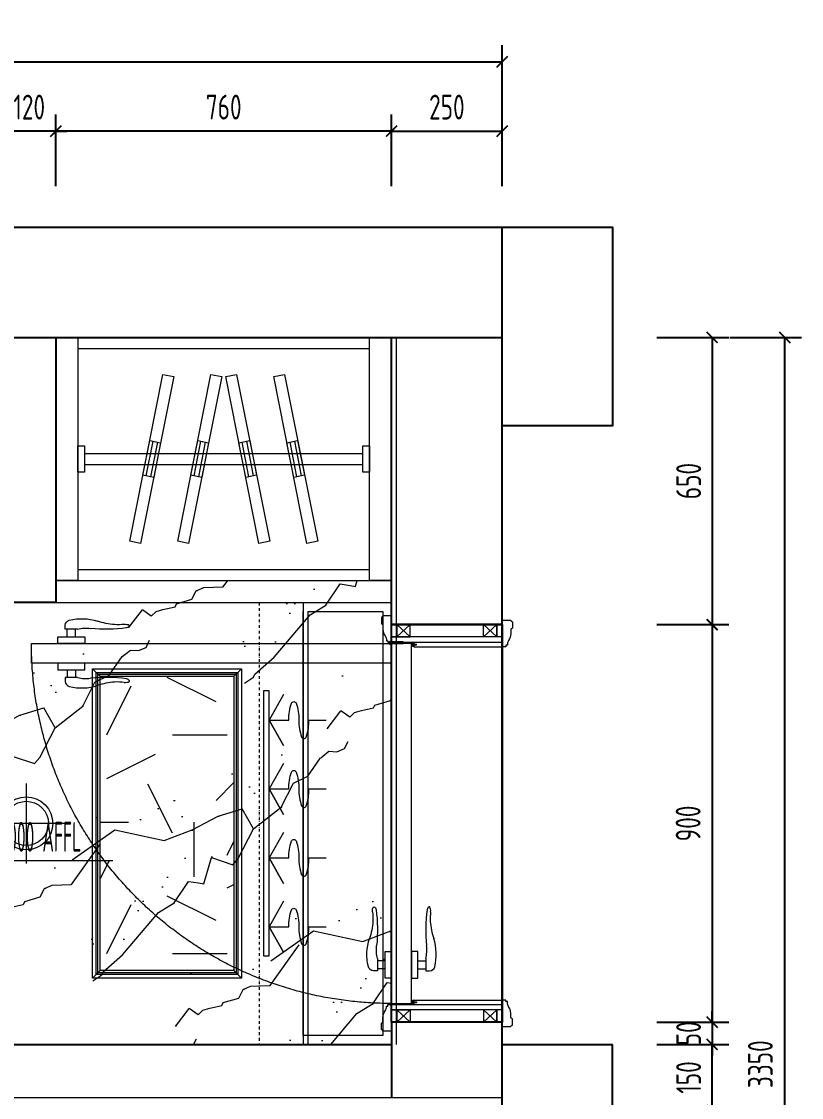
# Model space of a CAD drawing. Header units: millimetres. Extents: x 3162 to 221128, y -144913 to 11496.
# Drawn here: x 20409 to 22174, y -21568 to -19132 of the extents above; entities that cross this region are included whole.
import ezdxf
from ezdxf.enums import TextEntityAlignment as Align

# ---------------------------------------------------------------- set-up
doc = ezdxf.new("R2010")
doc.units = ezdxf.units.MM
doc.header["$LTSCALE"] = 10
for name, pattern in [('ACAD_ISO03W100', [30, 12, -18]), ('DASH', [8.89, 6.35, -2.54]), ('DASHDOT2', [12.7, 6.35, -3.175, 0, -3.175]), ('DOTE', [61.468, 50.8, -5.08, 0.508, -5.08]), ('HIDDEN', [9.525, 6.35, -3.175])]:
    doc.linetypes.add(name, pattern=pattern)
doc.layers.get('Defpoints').update_dxf_attribs({"color": 250})
for name, color, linetype, lineweight in [('FC-Doorsill【门槛线】', 8, 'Continuous', 0), ('FC-Material【地坪分割线】', 138, 'Continuous', 0), ('FF-Complete【墙体完成线】', 6, 'Continuous', 0), ('FF-Door【门】', 51, 'Continuous', 0), ('FF-MT【门套】', 20, 'Continuous', 0), ('FF-【活动成品家具】', 51, 'Continuous', 0), ('RC-dimensions', 44, 'Continuous', 0), ('RC-Lamplight【灯带】', 205, 'DASHDOT2', 0), ('RC-Lamps【天花灯具】', 2, 'Continuous', 0), ('RC-Modelling【天花造型】', 30, 'Continuous', 0)]:
    doc.layers.add(name, color=color, linetype=linetype, lineweight=lineweight)
doc.layers.add('WALL_NEW【新建墙体】', color=4, linetype='Continuous')
doc.layers.add('WALL【墙体】', color=7, linetype='Continuous')
doc.styles.add('尺寸标注', font='ARCHS.SHX', dxfattribs={"width": 0.8})
doc.styles.add('标高', font='ARCHS.SHX', dxfattribs={"width": 0.5})
doc.dimstyles.new('海龙1：25', dxfattribs={"dimscale": 25, "dimtxt": 2.25, "dimasz": 1, "dimexe": 1.5, "dimexo": 1, "dimgap": 1, "dimtad": 1, "dimdec": 0, "dimrnd": 5, "dimdsep": 46, "dimtxsty": '尺寸标注', "dimblk": 'ARCHTICK', "dimblk1": 'ARCHTICK', "dimblk2": 'ARCHTICK', "dimcen": 1, "dimclrd": 44, "dimclre": 44, "dimclrt": 2, "dimadec": 0, "dimazin": 0, "dimtfac": 1, "dimtdec": 0, "dimtix": 1, "dimtmove": 2, "dimatfit": 3, "dimldrblk": 'hl_arrow2', "dimfxl": 5, "dimfxlon": 1, "dimarcsym": 0})

# ---------------------------------------------------------------- blocks, each defined once
blk = doc.blocks.new('_ArchTick')
at = {"color": 2, "linetype": 'ByBlock', "const_width": 0.15}
blk.add_lwpolyline([(-0.5, -0.5), (0.5, 0.5)], dxfattribs=at)
blk = doc.blocks.new('*D846')
at = {"layer": 'Defpoints', "color": 0, "transparency": 16777216}
for p in [(21496.2, -19223.7), (21496.2, -19427.5), (14746.2, -19584.4)]:
    blk.add_point(p, dxfattribs=at)
at = {"layer": 'RC-dimensions', "color": 44, "lineweight": -2, "transparency": 16777216}
for p, q in [((14746.2, -19348.7), (14746.2, -19186.2)), ((21496.2, -19348.7), (21496.2, -19186.2)), ((14746.2, -19223.7), (21496.2, -19223.7))]:
    blk.add_line(p, q, dxfattribs=at)
at = {"layer": 'RC-dimensions', "color": 44, "lineweight": -2, "transparency": 16777216, "xscale": 25, "yscale": 25, "zscale": 25, "rotation": 180}
blk.add_blockref('_ArchTick', (14746.2, -19223.7), dxfattribs=at)
at = {"layer": 'RC-dimensions', "color": 44, "lineweight": -2, "transparency": 16777216, "xscale": 25, "yscale": 25, "zscale": 25}
blk.add_blockref('_ArchTick', (21496.2, -19223.7), dxfattribs=at)
at = {"layer": 'RC-dimensions', "color": 2, "transparency": 16777216, "insert": (18121.2, -19169.4), "char_height": 56.25, "attachment_point": 5, "style": '尺寸标注'}
blk.add_mtext('6750', dxfattribs=at)
blk = doc.blocks.new('hl_arrow2')
at = {"color": 2}
blk.add_line((-0.221, 0), (-1, 0), dxfattribs=at)
blk.add_lwpolyline([(-0.221, 0), (-0.861, -0.689), (-0.654, -0.862), (0, 0), (-0.654, 0.862), (-0.861, 0.689)], close=True, dxfattribs=at)
for points in [[(-0.861, 0.689), (-0.654, 0.862), (-0.221, 0), (0, 0)], [(-0.861, -0.689), (-0.654, -0.862), (-0.221, 0), (0, 0)]]:
    blk.add_solid(points, dxfattribs=at)
blk = doc.blocks.new('*D850')
at = {"layer": 'Defpoints', "color": 0, "transparency": 16777216}
for p in [(21846.4, -19847.6), (22136.1, -19847.6), (21846.4, -23197.6)]:
    blk.add_point(p, dxfattribs=at)
at = {"layer": 'RC-dimensions', "color": 44, "lineweight": -2, "transparency": 16777216}
for p, q in [((22011.1, -19847.6), (22173.6, -19847.6)), ((22136.1, -23197.6), (22136.1, -19847.6)), ((22011.1, -23197.6), (22173.6, -23197.6))]:
    blk.add_line(p, q, dxfattribs=at)
at = {"layer": 'RC-dimensions', "color": 44, "lineweight": -2, "transparency": 16777216, "xscale": 25, "yscale": 25, "zscale": 25}
for p, rotation in [((22136.1, -19847.6), 90), ((22136.1, -23197.6), 270)]:
    blk.add_blockref('_ArchTick', p, dxfattribs=dict(at, rotation=rotation))
at = {"layer": 'RC-dimensions', "color": 2, "transparency": 16777216, "insert": (22080.6, -21492.6), "char_height": 56.25, "attachment_point": 5, "rotation": 90, "style": '尺寸标注'}
blk.add_mtext('3350', dxfattribs=at)
blk = doc.blocks.new('*D853')
at = {"layer": 'Defpoints', "color": 0, "transparency": 16777216}
for p in [(21671.4, -21447.6), (21971.4, -21447.6), (21671.4, -21597.6)]:
    blk.add_point(p, dxfattribs=at)
at = {"layer": 'RC-dimensions', "color": 44, "lineweight": -2, "transparency": 16777216}
for p, q in [((21846.4, -21447.6), (22008.9, -21447.6)), ((21971.4, -21597.6), (21971.4, -21447.6)), ((21846.4, -21597.6), (22008.9, -21597.6))]:
    blk.add_line(p, q, dxfattribs=at)
at = {"layer": 'RC-dimensions', "color": 44, "lineweight": -2, "transparency": 16777216, "xscale": 25, "yscale": 25, "zscale": 25}
for p, rotation in [((21971.4, -21447.6), 90), ((21971.4, -21597.6), 270)]:
    blk.add_blockref('_ArchTick', p, dxfattribs=dict(at, rotation=rotation))
at = {"layer": 'RC-dimensions', "color": 2, "transparency": 16777216, "insert": (21918.2, -21522.6), "char_height": 56.25, "attachment_point": 5, "rotation": 90, "style": '尺寸标注'}
blk.add_mtext('150', dxfattribs=at)
blk = doc.blocks.new('*D854')
at = {"layer": 'Defpoints', "color": 0, "transparency": 16777216}
for p in [(20486.2, -19380.5), (20486.2, -19584.4), (21246.2, -19584.4)]:
    blk.add_point(p, dxfattribs=at)
at = {"layer": 'RC-dimensions', "color": 44, "lineweight": -2, "transparency": 16777216}
for p, q in [((20486.2, -19505.5), (20486.2, -19343)), ((21246.2, -19505.5), (21246.2, -19343)), ((21246.2, -19380.5), (20486.2, -19380.5))]:
    blk.add_line(p, q, dxfattribs=at)
at = {"layer": 'RC-dimensions', "color": 44, "lineweight": -2, "transparency": 16777216, "xscale": 25, "yscale": 25, "zscale": 25, "rotation": 180}
blk.add_blockref('_ArchTick', (20486.2, -19380.5), dxfattribs=at)
at = {"layer": 'RC-dimensions', "color": 44, "lineweight": -2, "transparency": 16777216, "xscale": 25, "yscale": 25, "zscale": 25}
blk.add_blockref('_ArchTick', (21246.2, -19380.5), dxfattribs=at)
at = {"layer": 'RC-dimensions', "color": 2, "transparency": 16777216, "insert": (20866.2, -19326.2), "char_height": 56.25, "attachment_point": 5, "style": '尺寸标注'}
blk.add_mtext('760', dxfattribs=at)
blk = doc.blocks.new('*D855')
at = {"layer": 'Defpoints', "color": 0, "transparency": 16777216}
for p in [(21671.4, -20497.6), (21671.4, -21397.6), (21971.4, -21397.6)]:
    blk.add_point(p, dxfattribs=at)
at = {"layer": 'RC-dimensions', "color": 44, "lineweight": -2, "transparency": 16777216}
for p, q in [((21846.4, -20497.6), (22008.9, -20497.6)), ((21971.4, -20497.6), (21971.4, -21397.6)), ((21846.4, -21397.6), (22008.9, -21397.6))]:
    blk.add_line(p, q, dxfattribs=at)
at = {"layer": 'RC-dimensions', "color": 44, "lineweight": -2, "transparency": 16777216, "xscale": 25, "yscale": 25, "zscale": 25}
for p, rotation in [((21971.4, -20497.6), 90), ((21971.4, -21397.6), 270)]:
    blk.add_blockref('_ArchTick', p, dxfattribs=dict(at, rotation=rotation))
at = {"layer": 'RC-dimensions', "color": 2, "transparency": 16777216, "insert": (21917.1, -20947.6), "char_height": 56.25, "attachment_point": 5, "rotation": 90, "style": '尺寸标注'}
blk.add_mtext('900', dxfattribs=at)
blk = doc.blocks.new('*D856')
at = {"layer": 'Defpoints', "color": 0, "transparency": 16777216}
for p in [(21671.4, -19847.6), (21671.4, -20497.6), (21971.4, -20497.6)]:
    blk.add_point(p, dxfattribs=at)
at = {"layer": 'RC-dimensions', "color": 44, "lineweight": -2, "transparency": 16777216}
for p, q in [((21846.4, -19847.6), (22008.9, -19847.6)), ((21971.4, -19847.6), (21971.4, -20497.6)), ((21846.4, -20497.6), (22008.9, -20497.6))]:
    blk.add_line(p, q, dxfattribs=at)
at = {"layer": 'RC-dimensions', "color": 44, "lineweight": -2, "transparency": 16777216, "xscale": 25, "yscale": 25, "zscale": 25}
for p, rotation in [((21971.4, -19847.6), 90), ((21971.4, -20497.6), 270)]:
    blk.add_blockref('_ArchTick', p, dxfattribs=dict(at, rotation=rotation))
at = {"layer": 'RC-dimensions', "color": 2, "transparency": 16777216, "insert": (21918.2, -20172.6), "char_height": 56.25, "attachment_point": 5, "rotation": 90, "style": '尺寸标注'}
blk.add_mtext('650', dxfattribs=at)
blk = doc.blocks.new('侧回风')
for points in [[(-291.5, 45.4), (-233.9, 12.5), (-176.3, 45.4), (-233.9, 12.5), (-233.9, 57.2, -0.094519), (-272.2, 63.5, -0.69809), (-272.2, 73.7, -0.094519), (-233.9, 80, 0.094519), (-195.6, 86.3, 0.69809), (-195.6, 96.5, 0.094519), (-233.9, 102.8), (-233.9, 141.6)], [(-135.6, 45.4), (-78, 12.5), (-20.3, 45.4), (-78, 12.5), (-78, 57.2, -0.094519), (-116.2, 63.5, -0.69809), (-116.2, 73.7, -0.094519), (-78, 80, 0.094519), (-39.7, 86.3, 0.69809), (-39.7, 96.5, 0.094519), (-78, 102.8), (-78, 141.6)], [(20.3, 45.4), (78, 12.5), (135.6, 45.4), (78, 12.5), (78, 57.2, -0.094519), (39.7, 63.5, -0.69809), (39.7, 73.7, -0.094519), (78, 80, 0.094519), (116.2, 86.3, 0.69809), (116.2, 96.5, 0.094519), (78, 102.8), (78, 141.6)], [(176.3, 45.4), (233.9, 12.5), (291.5, 45.4), (233.9, 12.5), (233.9, 57.2, -0.094519), (195.6, 63.5, -0.69809), (195.6, 73.7, -0.094519), (233.9, 80, 0.094519), (272.2, 86.3, 0.69809), (272.2, 96.5, 0.094519), (233.9, 102.8), (233.9, 141.6)]]:
    blk.add_lwpolyline(points, format="xyb")
blk.add_lwpolyline([(-300, 0), (300, 0), (300, 12.5), (-300, 12.5)], close=True)
blk = doc.blocks.new('*D858')
at = {"layer": 'Defpoints', "color": 0, "transparency": 16777216}
for p in [(21671.4, -21397.6), (21671.4, -21447.6), (21971.4, -21447.6)]:
    blk.add_point(p, dxfattribs=at)
at = {"layer": 'RC-dimensions', "color": 44, "lineweight": -2, "transparency": 16777216}
for p, q in [((21971.4, -21397.6), (21971.4, -21372.6)), ((21846.4, -21397.6), (22008.9, -21397.6)), ((21971.4, -21397.6), (21971.4, -21447.6)), ((21846.4, -21447.6), (22008.9, -21447.6)), ((21971.4, -21447.6), (21971.4, -21472.6))]:
    blk.add_line(p, q, dxfattribs=at)
at = {"layer": 'RC-dimensions', "color": 44, "lineweight": -2, "transparency": 16777216, "xscale": 25, "yscale": 25, "zscale": 25}
for p, rotation in [((21971.4, -21397.6), 270), ((21971.4, -21447.6), 90)]:
    blk.add_blockref('_ArchTick', p, dxfattribs=dict(at, rotation=rotation))
at = {"layer": 'RC-dimensions', "color": 2, "transparency": 16777216, "insert": (21918.2, -21422.6), "char_height": 56.25, "attachment_point": 5, "rotation": 90, "style": '尺寸标注'}
blk.add_mtext('50', dxfattribs=at)
blk = doc.blocks.new('*D859')
at = {"layer": 'Defpoints', "color": 0, "transparency": 16777216}
for p in [(21496.2, -19380.5), (21246.2, -19584.4), (21496.2, -19584.4)]:
    blk.add_point(p, dxfattribs=at)
at = {"layer": 'RC-dimensions', "color": 44, "lineweight": -2, "transparency": 16777216}
for p, q in [((21246.2, -19505.5), (21246.2, -19343)), ((21496.2, -19505.5), (21496.2, -19343)), ((21246.2, -19380.5), (21496.2, -19380.5))]:
    blk.add_line(p, q, dxfattribs=at)
at = {"layer": 'RC-dimensions', "color": 44, "lineweight": -2, "transparency": 16777216, "xscale": 25, "yscale": 25, "zscale": 25, "rotation": 180}
blk.add_blockref('_ArchTick', (21246.2, -19380.5), dxfattribs=at)
at = {"layer": 'RC-dimensions', "color": 44, "lineweight": -2, "transparency": 16777216, "xscale": 25, "yscale": 25, "zscale": 25}
blk.add_blockref('_ArchTick', (21496.2, -19380.5), dxfattribs=at)
at = {"layer": 'RC-dimensions', "color": 2, "transparency": 16777216, "insert": (21371.2, -19326.2), "char_height": 56.25, "attachment_point": 5, "style": '尺寸标注'}
blk.add_mtext('250', dxfattribs=at)
blk = doc.blocks.new('*D837')
at = {"layer": 'Defpoints', "color": 0, "transparency": 16777216}
for p in [(20366.2, -19380.5), (20366.2, -19584.4), (20486.2, -19584.4)]:
    blk.add_point(p, dxfattribs=at)
at = {"layer": 'RC-dimensions', "color": 44, "lineweight": -2, "transparency": 16777216}
for p, q in [((20366.2, -19505.5), (20366.2, -19343)), ((20486.2, -19505.5), (20486.2, -19343)), ((20366.2, -19380.5), (20341.2, -19380.5)), ((20486.2, -19380.5), (20366.2, -19380.5)), ((20486.2, -19380.5), (20511.2, -19380.5))]:
    blk.add_line(p, q, dxfattribs=at)
at = {"layer": 'RC-dimensions', "color": 44, "lineweight": -2, "transparency": 16777216, "xscale": 25, "yscale": 25, "zscale": 25}
blk.add_blockref('_ArchTick', (20366.2, -19380.5), dxfattribs=at)
at = {"layer": 'RC-dimensions', "color": 44, "lineweight": -2, "transparency": 16777216, "xscale": 25, "yscale": 25, "zscale": 25, "rotation": 180}
blk.add_blockref('_ArchTick', (20486.2, -19380.5), dxfattribs=at)
at = {"layer": 'RC-dimensions', "color": 2, "transparency": 16777216, "insert": (20426.2, -19326.2), "char_height": 56.25, "attachment_point": 5, "style": '尺寸标注'}
blk.add_mtext('120', dxfattribs=at)
blk = doc.blocks.new('*U803', base_point=(20486.2, -29895.8))
for points in [[(20536.2, -30445.8), (20486.2, -30445.8), (20486.2, -29895.8), (20536.2, -29895.8)], [(21196.2, -29895.8), (21246.2, -29895.8), (21246.2, -30445.8), (21196.2, -30445.8)]]:
    blk.add_lwpolyline(points, close=True)
for points in [[(20536.2, -29895.8), (21196.2, -29895.8)], [(20536.2, -30445.8), (21196.2, -30445.8)]]:
    blk.add_lwpolyline(points)
at = {"color": 0}
for points in [[(20536.2, -29920.8), (21196.2, -29920.8)], [(20536.2, -30420.8), (21196.2, -30420.8)]]:
    blk.add_lwpolyline(points, dxfattribs=at)
at = {"color": 0, "linetype": 'DASH', "ltscale": 24}
for points in [[(20653.5, -30357.1), (20728.6, -29979.5), (20753.2, -29984.4), (20678.1, -30362)], [(20762.1, -30357.1), (20837.2, -29979.5), (20861.7, -29984.4), (20786.6, -30362)], [(20895.2, -29979.5), (20970.3, -30357.1), (20945.8, -30362), (20870.7, -29984.4)], [(21003.8, -29979.5), (21078.9, -30357.1), (21054.4, -30362), (20979.3, -29984.4)], [(20683.3, -30207.6), (20698.9, -30129.1), (20723.4, -30134), (20707.8, -30212.4)], [(20690.6, -30209), (20706.3, -30130.6), (20716.1, -30132.5), (20700.5, -30211)], [(20791.9, -30207.6), (20807.5, -30129.1), (20832, -30134), (20816.4, -30212.4)], [(20799.2, -30209), (20814.8, -30130.6), (20824.6, -30132.5), (20809, -30211)], [(20925, -30129.1), (20940.6, -30207.6), (20916, -30212.4), (20900.4, -30134)], [(20917.6, -30130.6), (20933.2, -30209), (20923.4, -30211), (20907.8, -30132.5)], [(21033.5, -30129.1), (21049.1, -30207.6), (21024.6, -30212.4), (21009, -30134)], [(21026.2, -30130.6), (21041.8, -30209), (21032, -30211), (21016.4, -30132.5)]]:
    blk.add_lwpolyline(points, close=True, dxfattribs=at)
at = {"color": 0}
for points in [[(20551.2, -30200.8), (20536.2, -30200.8), (20536.2, -30140.8), (20551.2, -30140.8)], [(21181.2, -30140.8), (21196.2, -30140.8), (21196.2, -30200.8), (21181.2, -30200.8)], [(21181.2, -30140.8), (21196.2, -30140.8), (21196.2, -30200.8), (21181.2, -30200.8)]]:
    blk.add_lwpolyline(points, close=True, dxfattribs=at)
at = {"color": 0, "linetype": 'DASH', "ltscale": 24}
for points in [[(20551.2, -30158.3), (21181.2, -30158.3)], [(20551.2, -30183.3), (21181.2, -30183.3)]]:
    blk.add_lwpolyline(points, dxfattribs=at)
blk = doc.blocks.new('门套线03')
at = {"ltscale": 100}
blk.add_lwpolyline([(60, 0), (60, 19.7, -0.339185), (56.6, 23.1), (42, 23.1, -0.360475), (38.5, 19.7), (29.2, 19.7, 0.137802), (14.5, 14.7, -0.16589), (3.4, 11.9), (3.4, 8.7), (0, 8.7), (0, 0)], format="xyb", close=True, dxfattribs=at)
blk = doc.blocks.new('HL_Door_Hinge')
at = {"color": 0, "linetype": 'DOTE', "ltscale": 0.04}
for p, q in [((-4, 3), (4, 3)), ((0, -1), (0, 7))]:
    blk.add_line(p, q, dxfattribs=at)
at = {"color": 0, "linetype": 'DASH', "ltscale": 5}
for p, q in [((-2, -26), (-2, 0.8)), ((-0.5, -26), (-0.5, 0)), ((0.5, -26), (0.5, 0)), ((2, -26), (2, 0.8)), ((-0.5, -26), (-2, -26)), ((0.5, -26), (2, -26))]:
    blk.add_line(p, q, dxfattribs=at)
for radius in [3, 2]:
    blk.add_circle((0, 3), radius, dxfattribs=at)
blk = doc.blocks.new('HL_Door_Seal')
at = {"color": 0}
for p, q in [((5, 0), (-5, 0)), ((-1, 6), (-0.5, 6.5)), ((-1, 6), (-0.5, 6)), ((-1, 5.5), (-0.5, 6)), ((-1, 5.5), (-0.5, 5.5)), ((-1, 5), (-0.5, 5.5)), ((-1, 4.5), (-0.5, 5)), ((-1, 5), (-0.5, 5)), ((-1, 4.5), (-0.5, 4.5)), ((-1, 4), (-0.5, 4.5)), ((-1, 4), (-0.5, 4)), ((-1, 3.5), (-0.5, 4)), ((-1, 3.5), (-0.5, 3.5)), ((-1, 3), (-0.5, 3.5)), ((-1, 3), (-0.5, 3)), ((-1, 2.5), (-0.5, 3)), ((-1, 2.5), (-0.5, 2.5)), ((-1, 2), (-0.5, 2.5)), ((-1, 2), (-0.5, 2)), ((-1, 1.5), (-0.5, 2)), ((-1, 1.5), (-0.5, 1.5)), ((-1, 1), (-0.5, 1.5)), ((-1, 1), (-0.5, 1)), ((-1, 0.5), (-0.5, 1)), ((-1, 0.5), (-0.5, 0.5)), ((-1, 0), (-0.5, 0.5)), ((-0.5, 6.5), (0.5, 6.5)), ((1, 6), (0.5, 6.5)), ((1, 6), (0.5, 6)), ((1, 5.5), (0.5, 6)), ((1, 5.5), (0.5, 5.5)), ((1, 5), (0.5, 5.5)), ((1, 5), (0.5, 5)), ((1, 4.5), (0.5, 5)), ((1, 4.5), (0.5, 4.5)), ((1, 4), (0.5, 4.5)), ((1, 4), (0.5, 4)), ((1, 3.5), (0.5, 4)), ((1, 3.5), (0.5, 3.5)), ((1, 3), (0.5, 3.5)), ((1, 3), (0.5, 3)), ((1, 2.5), (0.5, 3)), ((1, 2.5), (0.5, 2.5)), ((1, 2), (0.5, 2.5)), ((1, 2), (0.5, 2)), ((1, 1.5), (0.5, 2)), ((1, 1.5), (0.5, 1.5)), ((1, 1), (0.5, 1.5)), ((1, 1), (0.5, 1)), ((1, 0.5), (0.5, 1)), ((1, 0.5), (0.5, 0.5)), ((1, 0), (0.5, 0.5))]:
    blk.add_line(p, q, dxfattribs=at)
blk.add_lwpolyline([(-3.9, -1, 0.774597), (3.9, -1)], format="xyb", close=True, dxfattribs=at)
blk.add_arc((0, 0), 5, 180, 0.0005, dxfattribs=at)
blk = doc.blocks.new('门把手02')
at = {"color": 250}
for p, q in [((-13.5, 32.2), (-13.5, 40.9)), ((12.9, 32.2), (-13.5, 32.2)), ((-9.4, 14.6), (-9.4, 32.2)), ((9.4, 14.6), (9.4, 32.2)), ((-30.4, 14.6), (-15.2, 14.6)), ((-30.4, 0), (-30.4, 14.6)), ((30.4, 0), (-30.4, 0)), ((-15.2, 14.6), (19.6, 14.6)), ((-15.2, 14.6), (19.6, 14.6)), ((19.6, 14.6), (30.4, 14.6)), ((30.4, 14.6), (30.4, 0))]:
    blk.add_line(p, q, dxfattribs=at)
at = {"color": 250, "extrusion": (0, 0, -1)}
for centre, major_axis, start_param, end_param in [((-1.3, 40.9), (-8.59, 8.59), 5.497787, 6.813202), ((23.4, -64.1), (-0.1, 120), -0.233047, 0.306451), ((107.8, 189.2), (1.8, 147), 3.194781, 3.464277), ((12.9, 37.2), (3.58, 3.58), 2.124304, 2.356194), ((33.8, -51.4), (0, 86), -0.231441, 0.114669), ((79.3, 368.4), (-0.1, 336.3), 3.005111, 3.247916), ((105.2, 172), (-91.7, 91.7), 3.813778, 3.981187), ((122.5, 24), (-13.7, 13.7), 0.647464, 1.248663), ((124, 43.6), (5.92, 5.92), 1.238085, 2.228964), ((130.6, 40.4), (-0.729, 0.729), 1.325662, 2.819982)]:
    blk.add_ellipse(centre, major_axis=major_axis, ratio=1, start_param=start_param, end_param=end_param, dxfattribs=at)
blk = doc.blocks.new('hld_1_819.978_250_门把手02_门套线03_45_0_0_3_40_0_1_1')
at = {"layer": 'FC-Doorsill【门槛线】'}
for p, q in [((-0.5, 0.1389), (0.5, 0.1389)), ((-0.5, -0.1389), (0.5, -0.1389))]:
    blk.add_line(p, q, dxfattribs=at)
at = {"layer": 'FF-Door【门】'}
blk.add_lwpolyline([(-0.4528, 0.1389), (-0.4028, 0.1389), (-0.4028, 1.0444), (-0.4528, 1.0444)], close=True, dxfattribs=at)
at = {"layer": 'FF-Door【门】', "color": 250, "linetype": 'ACAD_ISO03W100', "ltscale": 0.104167}
blk.add_lwpolyline([(-0.4528, 0.1389), (0.4528, 0.1389), (0.4528, 0.0889), (-0.4528, 0.0889)], close=True, dxfattribs=at)
at = {"layer": 'FF-Door【门】', "color": 8, "linetype": 'HIDDEN', "ltscale": 60}
blk.add_arc((-0.4528, 0.1389), 0.9056, 0, 90, dxfattribs=at)
at = {"layer": 'FF-MT【门套】', "color": 250}
for p, q in [((-0.4689, 0.1256), (-0.5, 0.0922)), ((-0.4689, 0.0922), (-0.5, 0.1256)), ((0.4689, 0.1256), (0.5, 0.0922)), ((0.4689, 0.0922), (0.5, 0.1256)), ((-0.5, -0.0922), (-0.4689, -0.1256)), ((-0.5, -0.1256), (-0.4689, -0.0922)), ((0.5, -0.0922), (0.4689, -0.1256)), ((0.5, -0.1256), (0.4689, -0.0922))]:
    blk.add_line(p, q, dxfattribs=at)
for points in [[(-0.5, 0.1389), (-0.4689, 0.1389), (-0.4689, 0.1256), (-0.5, 0.1256)], [(-0.4689, 0.1389), (-0.4556, 0.1389), (-0.4556, -0.1389), (-0.4689, -0.1389)], [(0.4689, 0.1389), (0.4556, 0.1389), (0.4556, -0.1389), (0.4689, -0.1389)], [(0.5, 0.1389), (0.4689, 0.1389), (0.4689, 0.1256), (0.5, 0.1256)], [(-0.4689, 0.1256), (-0.4689, 0.0922), (-0.5, 0.0922), (-0.5, 0.1256)], [(0.4689, 0.1256), (0.4689, 0.0922), (0.5, 0.0922), (0.5, 0.1256)], [(-0.5, -0.0922), (-0.5, -0.1256), (-0.4689, -0.1256), (-0.4689, -0.0922)], [(0.5, -0.0922), (0.5, -0.1256), (0.4689, -0.1256), (0.4689, -0.0922)], [(-0.5, -0.1389), (-0.4689, -0.1389), (-0.4689, -0.1256), (-0.5, -0.1256)], [(0.5, -0.1389), (0.4689, -0.1389), (0.4689, -0.1256), (0.5, -0.1256)]]:
    blk.add_lwpolyline(points, close=True, dxfattribs=at)
at = {"layer": 'FF-MT【门套】'}
for points in [[(-0.5, 0.1389), (-0.4556, 0.1389), (-0.4556, 0.0833), (-0.4444, 0.0833), (-0.4444, -0.1389), (-0.5, -0.1389)], [(0.5, 0.1389), (0.4556, 0.1389), (0.4556, 0.0833), (0.4444, 0.0833), (0.4444, -0.1389), (0.5, -0.1389)]]:
    blk.add_lwpolyline(points, close=True, dxfattribs=at)
at = {"layer": 'FF-Door【门】', "color": 250, "yscale": 0.001111138856807, "zscale": 0.001111138856807}
for name, p, xscale, rotation in [('门把手02', (-0.4528, 0.9444), -0.001111138856807, 90.00000000000593), ('门把手02', (-0.4028, 0.9444), 0.001111138856807, 270.0000000000178), ('HL_Door_Seal', (-0.45, 0.0833), 0.001111138856807, 180.0000000000119), ('HL_Door_Seal', (0.45, 0.0833), -0.001111138856807, 180)]:
    blk.add_blockref(name, p, dxfattribs=dict(at, xscale=xscale, rotation=rotation))
at = {"layer": 'FF-Door【门】', "color": 250, "zscale": 0.001111138856807}
for name, p, xscale, yscale in [('门把手02', (0.3556, 0.1389), -0.001111138856807, 0.001111138856807), ('HL_Door_Hinge', (-0.4542, 0.1389), 0.001111138856807, 0.001111138856807), ('门把手02', (0.3556, 0.0889), -0.001111138856807, -0.001111138856807)]:
    blk.add_blockref(name, p, dxfattribs=dict(at, xscale=xscale, yscale=yscale))
at = {"layer": 'FF-MT【门套】', "zscale": 0.001111138856807}
for p, xscale, yscale in [((-0.4556, 0.1389), -0.001111138856807, 0.001111138856807), ((0.4556, 0.1389), 0.001111138856807, 0.001111138856807), ((-0.4444, -0.1389), -0.001111138856807, -0.001111138856807), ((0.4444, -0.1389), 0.001111138856807, -0.001111138856807)]:
    blk.add_blockref('门套线03', p, dxfattribs=dict(at, xscale=xscale, yscale=yscale))
blk = doc.blocks.new('hl_ElevationD-A2')
blk.add_hatch(color=150).paths.add_polyline_path([(1.469, 2.475), (0, 0), (-1.469, 2.475)])
at = {"color": 150}
for p, q in [((-1.469, 2.475), (12.173, 2.475)), ((-2.5, 0), (2.5, 0))]:
    blk.add_line(p, q, dxfattribs=at)
blk.add_lwpolyline([(0.998, 2.475), (1.469, 2.475)], dxfattribs=at)
at = {"color": 2, "style": '标高', "width": 0.8, "flags": 8}
blk.add_attdef('HEIGHT', text='', height=2.25, dxfattribs=at).set_placement((6.234, 4.25), align=Align.MIDDLE_CENTER)
blk = doc.blocks.new('灯_圆形筒灯')
at = {"color": 251, "linetype": 'DOTE', "ltscale": 43.504693}
blk.add_line((0, 90.6), (0, -90.6), dxfattribs=at)
at = {"color": 251, "linetype": 'DOTE', "ltscale": 41.297046}
blk.add_line((86, 0), (-86, 0), dxfattribs=at)
blk.add_ellipse((0, 0), major_axis=(-42.4, 42.4), ratio=1, start_param=2.35586823723317, end_param=8.639053544412757)
at = {"color": 251}
blk.add_ellipse((0, 0), major_axis=(35.4, 35.4), ratio=1, start_param=5.498714316925569, end_param=11.78189962410515, dxfattribs=at)

msp = doc.modelspace()

# ---------------------------------------------------------------- hatches: boundary and pattern name
at = {"layer": 'FC-Material【地坪分割线】'}
h = msp.add_hatch(dxfattribs=at)
h.set_pattern_fill('大理石', color=8, scale=80, angle=333, style=0, pattern_type=2)
h.set_pattern_definition([(14.987, (19576.58, -21586.94), (1241.3514, 215.9785), [16.144, -3374.17]), (41.1986, (19351.3, -21500.44), (1135.501, 1118.3906), [58.16, -4013.025]), (33.9454, (19327.53, -21520.65), (792.284, 444.7898), [24.71, -5164.29]), (63, (19348.03, -21506.85), (449.07, -228.81), [7.2, -748.8]), (44.565, (19565.77, -21597.6), (343.217, 673.6), [15.18, -1578.61]), (144.4692, (19565.77, -21597.59), (-449.0673, 228.8112), [24.27, -5072.116]), (52.2157, (19514.58, -21624.04), (1821.9346, 2465.5925), [51.306, -5335.84]), (35.133, (19281.312, -21246.596), (3512.35322, 2452.75984), [118.095, -24681.828]), (333, (19338.1, -21151.1), (343.22, 673.6), [0, -504]), (37.983, (19691.323, -21176.72), (1927.785, 1563.1804), [79.454, -8263.23]), (54.4391, (19728.882, -21531.21), (3987.08591, 5604.78592), [112.857, -23587.202]), (55.875, (19511.88, -21343.874), (2165.15134, 3139.19346), [58.048, -12132.085]), (49.7595, (19395.06, -21462.128), (1478.71774, 1791.99157), [125.743, -13077.228]), (333, (19325.2, -21426.1), (343.22, 673.6), [0, -504]), (333, (19328.8, -21437), (343.22, 673.6), [0, -504]), (333, (19397.64, -21426.7), (343.22, 673.6), [0, -504]), (333, (19423.6, -21340), (343.22, 673.6), [0, -504]), (32.0362, (19476.29, -21366.144), (792.2841, 444.78976), [41.983, -8774.416]), (333, (19511.2, -21345.1), (343.22, 673.6), [0, -504]), (333, (19441.7, -21340.2), (343.22, 673.6), [0, -504]), (333, (19485.4, -21307.9), (343.22, 673.6), [0, -504]), (333, (19430.7, -21361.8), (343.22, 673.6), [0, -504]), (23.1944, (19667.63, -21540.4), (792.284, 444.7897), [18.745, -3917.62]), (63, (19657.83, -21559.65), (449.07, -228.81), [21.6, -734.4]), (16.6678, (19622.86, -21570.12), (2033.6355, 660.7682), [36.497, -7627.784]), (63, (19619.6, -21576.53), (449.07, -228.81), [7.2, -748.8]), (12.8056, (19592.176, -21582.766), (1241.3514, 215.9785), [28.117, -5876.43]), (333, (19549.2, -21503.9), (343.22, 673.6), [0, -504]), (333, (19669.3, -21539.5), (343.22, 673.6), [0, -504]), (333, (19669.3, -21539.5), (343.22, 673.6), [0, -504]), (2.3578, (19684.86, -21533.02), (1690.4187, -12.8327), [44.06, -4582.047]), (333, (19690.5, -21494.16), (343.22, 673.6), [0, -504]), (119.31, (19691.32, -21176.72), (-554.9178, 1131.2233), [51.92, -5399.674]), (341.1301, (19596.377, -21241.474), (4833.88966, -1614.5112), [50.912, -10640.542]), (20.8624, (19489.334, -21203.095), (2825.9196, 1105.55794), [67.967, -14205.113]), (347.6209, (19377.892, -21178.635), (3037.62054, -699.2663), [114.095, -11865.847]), (333, (19435.84, -21155.5), (343.22, 673.6), [0, -504]), (351.435, (19544.44, -21295.82), (2139.486, -241.644), [22.77, -4758.595]), (349.699, (19566.96, -21299.21), (449.067, -228.811), [12.53, -2618.43]), (74.0937, (19579.285, -21301.452), (1504.3831, 5172.8289), [62.365, -13034.362]), (333, (19536.6, -21243.2), (343.22, 673.6), [0, -504]), (333, (19596.8, -21240.1), (343.22, 673.6), [0, -504]), (333, (19496.44, -21286.3), (343.22, 673.6), [0, -504]), (333, (19512.2, -21112.7), (343.22, 673.6), [0, -504]), (333, (19475.86, -21130.5), (343.22, 673.6), [0, -504]), (17.1449, (19611.575, -21148.21), (2033.6355, 660.76822), [56.858, -11883.262]), (27.583, (19552.845, -21178.89), (792.2841, 444.7897), [66.261, -13848.61]), (333, (19612.4, -21148.1), (343.22, 673.6), [0, -504]), (333, (19530.04, -21149), (343.22, 673.6), [0, -504]), (333, (19612.4, -21148.1), (343.22, 673.6), [0, -504]), (333, (19552.4, -21180), (343.22, 673.6), [0, -504]), (48.0686, (19644.55, -21257.94), (1478.7177, 1791.9916), [18.63, -3893.46]), (63, (19657, -21244.1), (449.07, -228.81), [75.6, -680.4]), (23.1944, (19879.95, -21002.12), (792.284, 444.7897), [18.745, -3917.62]), (333, (19682.6, -21081.44), (343.22, 673.6), [0, -504]), (333, (19693.4, -21096), (343.22, 673.6), [0, -504]), (333, (19643, -21052.2), (343.22, 673.6), [0, -504]), (333, (19755.6, -21009.6), (343.22, 673.6), [0, -504]), (26.13, (19781.73, -21073.293), (792.2841, 444.7897), [36, -7524]), (63, (19753.95, -21127.8), (449.07, -228.81), [61.2, -694.8]), (333, (19754.6, -21126.8), (343.22, 673.6), [0, -504]), (356.1986, (19861.71, -21000.91), (1690.4187, -12.8327), [18.28, -3820.07]), (39.0375, (19852.53, -21008.36), (1135.501, 1118.39), [11.82, -2470.09]), (39.0375, (19843.35, -21015.8), (1135.501, 1118.39), [11.82, -2470.09]), (54.87, (19814.053, -21057.44), (2165.1514, 3139.19345), [50.912, -10640.542]), (63, (19897.2, -20994.74), (449.07, -228.81), [18, -738]), (333, (19859.3, -20947.16), (343.22, 673.6), [0, -504])])
h.paths.add_polyline_path([(20366.2, -20447.6), (20366.2, -19867.6), (19266.2, -19867.6), (19266.2, -20447.6), (19176.2, -20447.6), (19176.2, -21447.6), (19396.2, -21447.6), (20198.3, -21447.6), (21246.2, -21447.6), (21246.2, -21397.6), (21246.2, -20497.6), (21246.2, -20397.6), (20486.2, -20397.6), (20486.2, -20447.6)])
h.paths.add_polyline_path([(19791.2, -20077.6, -1), (19841.2, -20077.6, -1)], flags=16)
at = {"layer": 'RC-Modelling【天花造型】'}
h = msp.add_hatch(dxfattribs=at)
h.set_pattern_fill('DD地毯1SC500', color=8, scale=494.9747, style=0, pattern_type=2)
h.set_pattern_definition([(0, (-511843.14, -2433.17), (494.9747, 494.9747), [123.74367, -371.23102]), (0, (-511570.9, -2136.2), (494.9747, 494.9747), [123.74367, -371.23102]), (90, (-511793.64, -2259.93), (-494.9747, 494.9747), [123.74367, -371.23102]), (90, (-511595.65, -2086.7), (-494.9747, 494.9747), [123.74367, -371.23102]), (45, (-511744.14, -2086.7), (5e-14, 494.9747), [123.74367, -576.25626]), (135, (-511570.9, -2433.17), (-494.9747, 5e-14), [123.74367, -576.25626]), (26.56505, (-511719.4, -2284.68), (494.9747, -2e-06), [123.74367, -983.0534]), (26.56505, (-511496.66, -2037.2), (494.9747, -2e-06), [123.74367, -983.0534]), (63.43495, (-511496.66, -2433.17), (-2e-06, 494.9747), [123.74367, -983.0534]), (63.43495, (-511719.4, -2210.43), (-2e-06, 494.9747), [123.74367, -983.0534]), (63.43495, (-511546.15, -2334.18), (-2e-06, 494.9747), [123.74367, -983.0534]), (116.56505, (-511843.14, -2160.94), (2e-06, 494.9747), [123.74367, -983.0534]), (153.43495, (-511744.14, -2358.93), (-494.9747, -2e-06), [123.74367, -983.0534])])
h.paths.add_polyline_path([(20889.2, -21280.6), (20889.2, -20614.6), (20586.5, -20614.6), (20586.5, -21280.6)])

# ---------------------------------------------------------------- linework, layer by layer
at = {"layer": 'FC-Material【地坪分割线】'}
msp.add_line((20486.2, -20397.6), (21246.2, -20397.6), dxfattribs=at)
at = {"layer": 'FF-Complete【墙体完成线】'}
msp.add_line((21256.2, -19847.6), (21256.2, -21447.6), dxfattribs=at)
msp.add_lwpolyline([(19266.2, -23197.6), (19266.2, -21567.6), (21496.2, -21567.6), (21496.2, -22597.6), (21146.2, -22597.6), (21146.2, -23197.6), (19266.2, -23197.6)], dxfattribs=at)
at = {"layer": 'RC-Lamplight【灯带】', "ltscale": 0.1}
msp.add_line((20946.2, -20447.6), (20946.2, -21447.6), dxfattribs=at)
at = {"layer": 'RC-Modelling【天花造型】'}
for p, q in [((21046.2, -20447.6), (21046.2, -21447.6)), ((21056.2, -20447.6), (21246.2, -20447.6)), ((21246.2, -20447.6), (21246.2, -21447.6))]:
    msp.add_line(p, q, dxfattribs=at)
at = {"layer": 'RC-Modelling【天花造型】', "color": 8}
for p, q in [((20569.5, -20597.6), (20586.5, -20614.6)), ((20906.2, -20597.6), (20889.2, -20614.6)), ((20569.5, -21297.6), (20586.5, -21280.6)), ((20906.2, -21297.6), (20889.2, -21280.6))]:
    msp.add_line(p, q, dxfattribs=at)
at = {"layer": 'RC-Modelling【天花造型】'}
for points in [[(19146.2, -20447.6), (19266.2, -20447.6), (19266.2, -19847.6), (20366.2, -19847.6), (20366.2, -20447.6), (20486.2, -20447.6), (20486.2, -19847.6), (21246.2, -19847.6), (21246.2, -21447.6), (19146.2, -21447.6), (19146.2, -20447.6)], [(21056.2, -20467.6), (21056.2, -21447.6), (19146.2, -21447.6), (19146.2, -20447.6), (21056.2, -20447.6)], [(21056.2, -20467.6), (21226.2, -20467.6), (21226.2, -21427.6), (21046.2, -21427.6), (21046.2, -20467.6)]]:
    msp.add_lwpolyline(points, dxfattribs=at)
msp.add_lwpolyline([(20569.5, -20597.6), (20906.2, -20597.6), (20906.2, -21297.6), (20569.5, -21297.6)], close=True, dxfattribs=at)
at = {"layer": 'RC-Modelling【天花造型】', "color": 8}
for points in [[(20577.5, -20605.6), (20898.2, -20605.6), (20898.2, -21289.6), (20577.5, -21289.6)], [(20581.5, -20609.6), (20894.2, -20609.6), (20894.2, -21285.6), (20581.5, -21285.6)], [(20586.5, -20614.6), (20889.2, -20614.6), (20889.2, -21280.6), (20586.5, -21280.6)]]:
    msp.add_lwpolyline(points, close=True, dxfattribs=at)
at = {"layer": 'WALL_NEW【新建墙体】'}
for p, q in [((21346.2, -19847.6), (21496.2, -19847.6)), ((21496.2, -21597.6), (21496.2, -19847.6)), ((20198.3, -21447.6), (21246.2, -21447.6))]:
    msp.add_line(p, q, dxfattribs=at)
for points in [[(20366.2, -19847.6), (20486.2, -19847.6), (20486.2, -20447.6), (20366.2, -20447.6)], [(21246.2, -20497.6), (21496.2, -20497.6), (21496.2, -21397.6), (21246.2, -21397.6)]]:
    msp.add_lwpolyline(points, close=True, dxfattribs=at)
for points in [[(21496.2, -20497.6), (21246.2, -20497.6), (21246.2, -19847.6)], [(21496.2, -21397.6), (21246.2, -21397.6), (21246.2, -21567.6)]]:
    msp.add_lwpolyline(points, dxfattribs=at)
at = {"layer": 'WALL【墙体】'}
for p, q in [((14496.2, -19597.6), (21496.2, -19597.6)), ((21496.2, -19847.6), (21496.2, -19597.6)), ((14746.2, -19847.6), (21496.2, -19847.6)), ((21496.2, -23197.6), (21496.2, -21447.6)), ((21496.2, -21447.6), (21746.2, -21447.6)), ((21746.2, -23447.6), (21746.2, -21447.6))]:
    msp.add_line(p, q, dxfattribs=at)
msp.add_lwpolyline([(21496.2, -19597.6), (21746.2, -19597.6), (21746.2, -20047.6), (21496.2, -20047.6)], close=True, dxfattribs=at)

# ---------------------------------------------------------------- block references
at = {"xscale": -899.9775265476128, "yscale": 899.9775265476128, "zscale": 899.9775265476128, "rotation": 90.0000000000127}
msp.add_blockref('hld_1_819.978_250_门把手02_门套线03_45_0_0_3_40_0_1_1', (21371.2, -20947.6), dxfattribs=at)
at = {"layer": 'FC-Material【地坪分割线】'}
ref = msp.add_blockref('hl_ElevationD-A2', (20250.4, -21105.4), dxfattribs=dict(at, xscale=30, yscale=30, zscale=30))
ref.add_attrib('HEIGHT', '±0.000 AFFL', dxfattribs={"layer": '0', "color": 2, "height": 67.5, "style": '标高', "width": 0.5}).set_placement((20437.4, -20977.9), align=Align.MIDDLE_CENTER)
at = {"layer": 'FF-【活动成品家具】', "color": 8}
msp.add_blockref('*U803', (20486.2, -19847.6), dxfattribs=at)
at = {"layer": 'RC-Lamps【天花灯具】', "rotation": 270}
msp.add_blockref('侧回风', (20956.3, -20947.6), dxfattribs=at)
at = {"layer": 'RC-Lamps【天花灯具】'}
msp.add_blockref('灯_圆形筒灯', (20419.5, -20947.6), dxfattribs=at)

# ---------------------------------------------------------------- dimensions: what is measured, and where the dimension line sits
at = {"layer": 'RC-dimensions'}
for base, p1, p2, picture, middle in [((21496.2, -19223.7), (14746.2, -19584.4), (21496.2, -19427.5), '*D846', (18121.2, -19169.4)), ((20366.2, -19380.5), (20486.2, -19584.4), (20366.2, -19584.4), '*D837', (20426.2, -19326.2)), ((20486.2, -19380.5), (21246.2, -19584.4), (20486.2, -19584.4), '*D854', (20866.2, -19326.2)), ((21496.2, -19380.5), (21246.2, -19584.4), (21496.2, -19584.4), '*D859', (21371.2, -19326.2))]:
    dim = msp.add_linear_dim(base=base, p1=p1, p2=p2, dimstyle='海龙1：25', dxfattribs=at)
    dim.commit()
    dim.dimension.update_dxf_attribs({"geometry": picture, "text_midpoint": middle})
for base, p1, p2, picture, middle in [((21971.4, -20497.6), (21671.4, -19847.6), (21671.4, -20497.6), '*D856', (21918.2, -20172.6)), ((21971.4, -21397.6), (21671.4, -20497.6), (21671.4, -21397.6), '*D855', (21917.1, -20947.6)), ((21971.4, -21447.6), (21671.4, -21397.6), (21671.4, -21447.6), '*D858', (21918.2, -21422.6)), ((21971.4, -21447.6), (21671.4, -21597.6), (21671.4, -21447.6), '*D853', (21918.2, -21522.6))]:
    dim = msp.add_linear_dim(base=base, p1=p1, p2=p2, angle=270, dimstyle='海龙1：25', dxfattribs=at)
    dim.commit()
    dim.dimension.update_dxf_attribs({"geometry": picture, "text_midpoint": middle})
dim = msp.add_linear_dim(base=(22136.1, -19847.6), p1=(21846.4, -23197.6), p2=(21846.4, -19847.6), angle=270, dimstyle='海龙1：25', dxfattribs=at)
dim.commit()
dim.dimension.update_dxf_attribs({"geometry": '*D850', "text_midpoint": (22080.6, -21492.6), "dimtype": 160})

doc.saveas('drawing.dxf')
